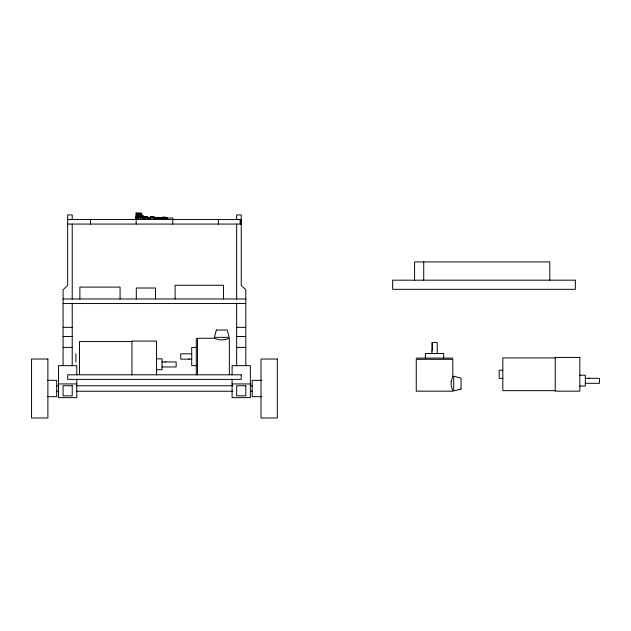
<?xml version="1.0" encoding="UTF-8"?>
<svg xmlns="http://www.w3.org/2000/svg" width="631" height="631" viewBox="0 0 631 631"><rect width="100%" height="100%" fill="white"/><g stroke="black" fill="none" stroke-linecap="round" stroke-linejoin="round"><path stroke-width="0.95" d="M149.744 218.034C149.342 216.567 151.393 217.908 151.369 216.575M150.21 217.458L150.202 217.805M150.825 218.034L150.975 217.309M153.42 218.034C153.869 216.922 155.005 217.569 153.112 216.938L151.124 216.575L149.752 217.458L154.5 217.474L154.5 218.034M153.096 217.309L154.477 217.411L153.301 217.316M156.054 217.663C156.299 217.285 154.918 216.575 155.234 218.034L156.007 217.671M137.235 216.764L143.813 216.764M145.043 216.938L145.453 217.214M153.096 217.103L153.664 216.946L150.557 216.954L153.246 216.946M147.465 218.034L147.37 217.348M149.752 217.458L150.21 217.443M150.438 217.072L153.806 217.088L150.446 217.048M137.235 218.034L137.235 216.67L143.813 216.67L143.813 218.034L143.687 217.577M143.726 218.034L143.797 216.717M154.035 217.411L154.477 217.395M150.58 216.946L151.369 216.938M150.659 217.813L149.437 217.624M153.585 217.9L154.043 217.805M136.059 213.467L140.579 213.467M140.579 214.043L141.541 214.043M141.084 214.84L138.173 214.84L138.173 213.696M138.646 214.974L136.746 214.974L136.746 217.348M136.746 215.431L138.646 215.431M136.746 215.755L136.012 215.755L135.878 219.501M162.356 217.167L165.093 217.167L165.148 218.034M149.815 217.348L154.429 217.348M145.272 217.348L145.177 218.034L145.272 217.214M158.775 217.38L159.509 217.38M144.949 217.585L144.862 218.034M147.693 217.585L147.78 218.034M145.075 217.624L145.714 217.624M147.118 217.624L147.851 218.034L147.118 217.987M148.033 217.671L148.214 218.034L148.033 217.624M149.437 217.671L150.17 217.624M157.127 217.671L154.871 217.624L155.052 217.987M164.786 217.671L157.561 217.624L157.561 218.034M167.57 217.671L164.754 218.034M138.008 217.774L138.465 217.774M140.295 217.774L140.752 217.774M142.574 217.774L143.032 217.782M145.027 217.9L145.761 217.9M156.149 217.987L157.127 217.624M157.293 218.034L164.604 217.947L164.604 217.34L158.286 217.624M167.57 217.9L166.726 217.624M135.878 218.034L173.004 218.034L173.004 219.501M67.651 219.501L241.231 219.564M240.316 219.675L241.231 219.627M241.231 219.722L240.316 219.817L241.231 219.974M240.316 220.069L241.231 220.045M240.316 220.148L241.231 220.132M241.231 220.258L240.316 220.322L241.231 220.44M240.316 220.59L241.231 220.59M240.316 220.74L241.231 220.708M240.316 220.826L241.231 220.826M240.316 220.953L241.231 220.992M240.316 221.047L241.231 221.142M240.316 221.173L241.231 221.268M240.316 221.386L241.231 221.41L240.316 221.505M240.316 221.591L241.231 221.631M240.316 221.789L241.231 221.686M241.231 221.915L240.316 221.891L241.231 222.08M240.316 222.144L241.231 222.136M240.316 222.278L241.231 222.262M240.316 222.357L241.231 222.412M240.316 222.53L241.231 222.53M240.316 222.711L241.231 222.727M240.316 222.861L241.231 222.814M241.231 223.122L240.316 223.106L241.231 223.232M240.316 223.295L241.231 223.295M240.316 223.445L241.231 223.508L240.316 223.563M240.316 223.713L241.231 223.705M240.316 223.91L241.231 223.895M240.316 223.958L241.231 223.958M67.651 224.068L241.231 224.068M63.084 298.976L245.798 298.976M63.084 303.543L245.798 303.543M63.084 327.347L72.226 327.347M236.664 327.347L245.798 327.347M63.084 336.481L72.226 336.481M236.664 336.481L245.798 336.481M131.942 341.56L79.53 341.56L79.53 374.317M63.084 347.397L72.226 347.397M196.28 347.397L191.714 347.397L191.714 365.664L196.28 365.664M236.664 347.397L245.798 347.397M431.896 353.518L431.896 350.773L432.44 350.773L432.44 342.554M191.714 353.833L180.75 353.833L180.75 359.126L191.714 359.173M555.241 357.911L502.828 357.911L502.828 390.668L555.241 390.668M416.263 358.085L452.806 358.085M156.551 358.834L162.025 358.834L162.025 369.679L156.551 369.679M162.025 361.965L176.152 361.965L176.152 366.958L162.025 366.958M502.828 370.208L499.184 370.208L499.184 378.379L502.828 378.379M579.85 375.185L585.323 375.185L585.323 386.03L579.85 386.03M585.323 378.316L599.45 378.316L599.45 383.309L585.323 383.309M47.83 380.327L56.687 380.327L56.687 396.686L47.83 396.686M262.039 380.327L252.195 380.327L252.195 396.686L262.039 396.686M58.517 383.94L76.793 383.94M232.098 383.94L250.365 383.94M56.577 385.77L58.549 385.77M76.28 385.77L232.886 385.77M250.617 385.77L252.589 385.77M56.577 391.252L58.549 391.252M76.28 391.252L232.886 391.252M250.617 391.252L252.589 391.252M150.202 217.94L150.659 217.94M153.585 217.94L154.043 217.474M153.088 217.048L153.664 216.946L152.82 216.575M153.664 216.946L152.923 216.575M141.667 215.005L141.999 215.479M141.541 214.611L143.363 215.526M147.607 216.938L147.37 218.034M588.975 377.906L588.975 378.363M549.79 280.18L549.79 261.912L414.583 261.912L414.583 280.18M443.664 358.085L443.664 353.518L425.397 353.518L425.397 358.085M437.228 353.518L437.228 342.554L431.935 342.554L431.935 350.773M423.716 261.912L423.716 280.18M245.798 365.664L245.798 289.842L241.231 285.267L241.231 214.926L236.664 214.926L236.664 219.501M236.664 224.068L236.664 299.212M236.664 303.061L236.664 365.664M232.098 374.806L232.098 365.664L250.365 365.664L250.365 397.64L232.098 397.64L232.098 379.373M229.353 374.806L229.353 338.263L225.48 339.573L221.789 339.983L218.097 339.573L214.406 338.263L197.519 338.263L197.519 374.806M223.524 298.976L223.524 285.267L175.102 285.267L175.102 298.976M218.389 219.501L218.389 224.068M196.28 338.263L196.28 374.806M188.977 358.621L188.977 359.173M172.713 219.501L172.713 224.068M167.57 217.624L167.57 218.034M167.523 217.624L167.452 218.034M167.01 217.624L167.01 218.034M166.836 217.624L166.836 218.034M166.41 217.624L166.41 218.034L165.677 217.624M165.724 217.624L165.724 218.034M165.677 361.555L165.677 362.013M164.328 217.34L164.297 218.034M164.036 217.624L164.036 218.034M163.697 217.624L163.697 218.034M163.334 217.624L163.334 218.034M162.995 217.624L162.995 218.034M162.624 217.624L162.624 218.034M162.293 217.624L162.293 218.034M161.922 217.624L161.922 218.034M161.583 217.624L161.583 218.034M161.22 217.624L161.22 218.034M160.881 217.624L160.881 218.034M160.519 217.624L160.519 218.034M160.179 217.624L160.179 218.034M159.817 217.624L159.817 218.034M159.446 217.624L159.477 218.034M159.115 217.624L159.115 218.034M158.484 217.34L158.484 217.947M156.551 374.806L156.551 341.079L131.942 341.079L131.942 374.806M156.149 217.624L156.212 218.058M155.486 298.976L155.486 288.012L136.304 288.012L136.304 298.976M155.052 217.624L154.989 218.058M147.693 218.034L147.693 216.575L144.949 216.575L145.027 218.034M142.007 216.756L142.007 215.755L141.092 215.755L141.092 216.709M141.541 216.323L141.541 213.01L136.059 213.01L136.059 214.84L137.889 214.84L137.889 215.526M136.746 213.01L136.746 213.696L141.084 213.696L141.084 215.526L136.059 215.526L136.059 218.034M136.17 219.501L136.17 224.068M120.071 298.976L120.071 287.097L79.877 287.097L79.877 298.976M90.493 219.501L90.493 224.068M76.793 374.806L76.793 365.664L58.517 365.664L58.517 397.64L76.793 397.64L76.793 379.373M75.886 353.857L75.886 362.028M72.226 219.501L72.226 214.926L67.651 214.926L67.651 285.267L63.084 289.842L63.084 365.664M72.226 224.068L72.226 299.212M72.226 303.061L72.226 365.664M451.181 381.676L451.181 385.502L452.806 391.157L416.263 391.157L416.263 359.315L452.806 359.315L452.806 376.21L451.181 381.676M216.307 330.037L214.406 337.348L229.171 337.348L227.27 330.037L216.307 330.037M461.024 389.075L453.713 390.975L453.713 376.21L461.024 378.111L461.024 389.075M138.465 217.703L138.008 218.034L138.465 217.679M140.752 217.679L140.295 218.034L140.752 217.679M143.032 217.679L142.574 218.034L143.032 217.679M575.362 280.18L392.648 280.18L392.648 289.321L575.362 289.321L575.362 280.18M579.85 357.43L555.241 357.43L555.241 391.157L579.85 391.157L579.85 357.43M47.885 359.023L31.55 359.023L31.55 417.99L47.885 417.99L47.885 359.023M277.332 359.023L260.997 359.023L260.997 417.99L277.332 417.99L277.332 359.023M241.231 374.806L67.651 374.806L67.651 379.373L241.231 379.373L241.231 374.806M72.226 385.738L63.084 385.738L63.084 395.842L72.226 395.842L72.226 385.738M245.798 385.738L236.664 385.738L236.664 395.842L245.798 395.842L245.798 385.738M158.775 218.034L158.775 217.624L158.72 218.034M156.401 218.034L156.401 217.624L156.33 218.034"/></g></svg>
